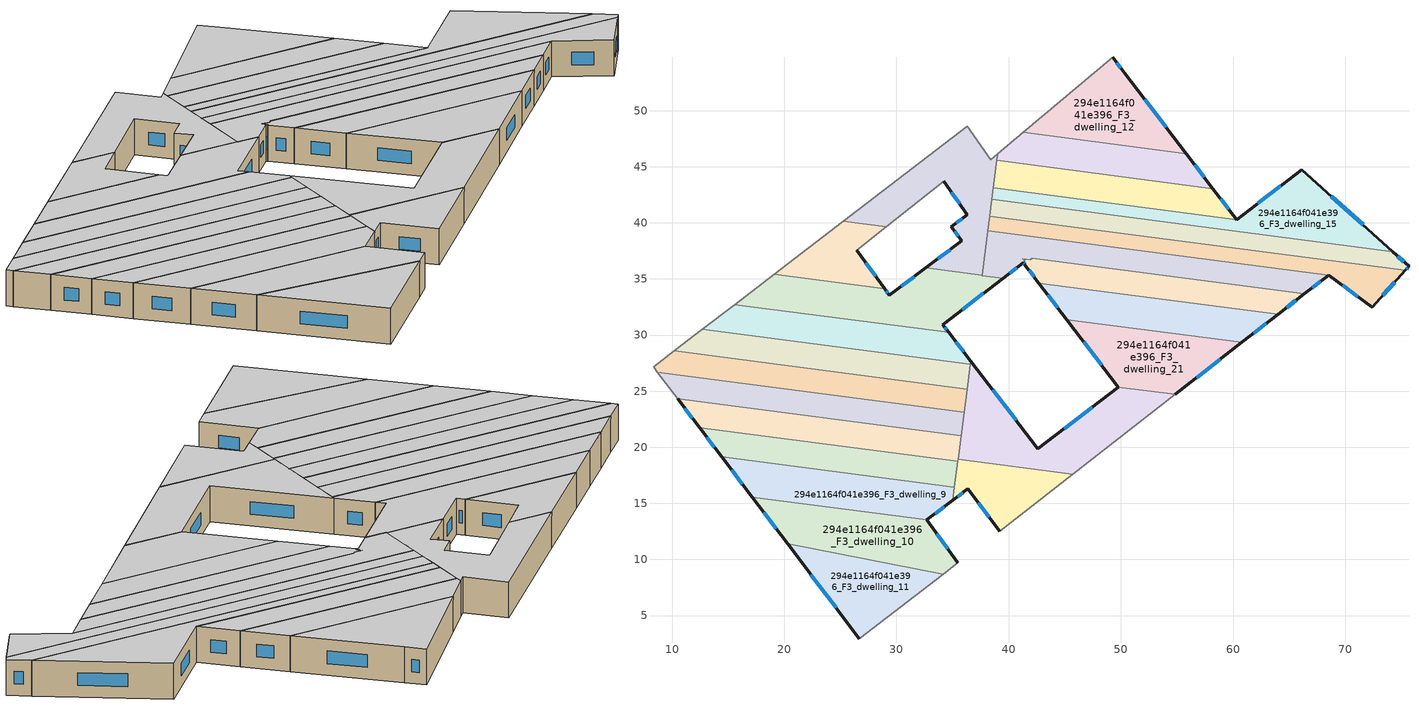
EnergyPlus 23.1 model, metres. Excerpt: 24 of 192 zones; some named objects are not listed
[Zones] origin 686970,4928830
294e1164f041e396_F3_dwelling_0
 floor to 294e1164f041e396_F2_dwelling_0 (EU_floor_Construction): 39.03,46.15 37.62,35.34 32.63,35.99 35.83,38.4 34.88,39.63 36.31,40.73 34.22,43.69 29.07,39.63 25.25,40.13 36.32,48.61 38.42,45.63 z9
 wall outside (EU_wall_Construction): 34.22,43.69 36.31,40.73 34.88,39.63 35.83,38.4 32.63,35.99 z9:12
 wall adiabatic (EU_wall_Construction): 29.07,39.63 34.22,43.69 / 39.03,46.15 38.42,45.63 36.32,48.61 25.25,40.13 z9:12
 wall to 294e1164f041e396_F3_dwelling_1 (EU_wall_Construction): 25.25,40.13 29.07,39.63 z9:12
 wall to 294e1164f041e396_F3_dwelling_2 (EU_wall_Construction): 32.63,35.99 37.62,35.34 z9:12
 wall to 294e1164f041e396_F3_dwelling_18 (EU_wall_Construction): 37.62,35.34 38.14,39.3 z9:12
 wall to 294e1164f041e396_F3_dwelling_13 (EU_wall_Construction): 38.96,45.56 39.03,46.15 z9:12
 wall to 294e1164f041e396_F3_dwelling_14 (EU_wall_Construction): 38.64,43.12 38.96,45.56 z9:12
 wall to 294e1164f041e396_F3_dwelling_15 (EU_wall_Construction): 38.5,42.09 38.64,43.12 z9:12
 wall to 294e1164f041e396_F3_dwelling_16 (EU_wall_Construction): 38.31,40.59 38.5,42.09 z9:12
 wall to 294e1164f041e396_F3_dwelling_17 (EU_wall_Construction): 38.14,39.3 38.31,40.59 z9:12
 window (EU_Window_Construction): 35.19,39.23 35.52,38.8 / 35.84,40.38 35.34,39.99 / 34.9,42.73 35.63,41.7 / 34.79,37.62 33.67,36.78 z9.98:11.02
 ceiling to 294e1164f041e396_F4_dwelling_0 (EU_floor_Construction): 37.62,35.34 39.03,46.15 38.42,45.63 36.32,48.61 25.25,40.13 29.07,39.63 34.22,43.69 36.31,40.73 34.88,39.63 35.83,38.4 32.63,35.99 z12
294e1164f041e396_F3_dwelling_1
 floor to 294e1164f041e396_F2_dwelling_1 (EU_floor_Construction): 29.07,39.63 26.46,37.57 28.95,34.12 19.09,35.4 25.25,40.13 z9
 wall outside (EU_wall_Construction): 28.95,34.12 26.46,37.57 z9:12
 wall to 294e1164f041e396_F3_dwelling_2 (EU_wall_Construction): 19.09,35.4 28.95,34.12 z9:12
 wall adiabatic (EU_wall_Construction): 25.25,40.13 19.09,35.4 / 26.46,37.57 29.07,39.63 z9:12
 window (EU_Window_Construction): 28.14,35.24 27.27,36.45 z9.98:11.02
 ceiling to 294e1164f041e396_F4_dwelling_1 (EU_floor_Construction): 28.95,34.12 26.46,37.57 29.07,39.63 25.25,40.13 19.09,35.4 z12
294e1164f041e396_F3_dwelling_10
 floor to 294e1164f041e396_F2_dwelling_10 (EU_floor_Construction): 32.69,13.52 35.47,9.68 34.15,8.67 20.3,11.39 17.15,15.55 z9
 wall outside (EU_wall_Construction): 35.47,9.68 32.69,13.52 / 17.15,15.55 20.3,11.39 z9:12
 wall to 294e1164f041e396_F3_dwelling_9 (EU_wall_Construction): 32.69,13.52 17.15,15.55 z9:12
 wall adiabatic (EU_wall_Construction): 34.15,8.67 35.47,9.68 z9:12
 wall to 294e1164f041e396_F3_dwelling_11 (EU_wall_Construction): 20.3,11.39 34.15,8.67 z9:12
 window (EU_Window_Construction): 34.56,10.93 33.59,12.28 / 18.18,14.2 19.28,12.74 z9.98:11.02
 ceiling to 294e1164f041e396_F4_dwelling_10 (EU_floor_Construction): 35.47,9.68 32.69,13.52 17.15,15.55 20.3,11.39 34.15,8.67 z12
294e1164f041e396_F3_dwelling_11
 floor to 294e1164f041e396_F2_dwelling_11 (EU_floor_Construction): 34.15,8.67 26.7,2.95 20.3,11.39 z9
 wall outside (EU_wall_Construction): 20.3,11.39 26.7,2.95 z9:12
 wall adiabatic (EU_wall_Construction): 26.7,2.95 34.15,8.67 z9:12
 window (EU_Window_Construction): 22.38,8.65 24.62,5.7 z9.98:11.02
 ceiling to 294e1164f041e396_F4_dwelling_11 (EU_floor_Construction): 34.15,8.67 20.3,11.39 26.7,2.95 z12
294e1164f041e396_F3_dwelling_12
 floor to 294e1164f041e396_F2_dwelling_12 (EU_floor_Construction): 50.35,53.33 55.83,46.16 41.31,48.05 49.29,54.73 z9
 wall outside (EU_wall_Construction): 55.83,46.16 50.35,53.33 49.29,54.73 z9:12
 wall to 294e1164f041e396_F3_dwelling_13 (EU_wall_Construction): 41.31,48.05 55.83,46.16 z9:12
 wall adiabatic (EU_wall_Construction): 49.29,54.73 41.31,48.05 z9:12
 window (EU_Window_Construction): 50,53.79 49.63,54.28 / 54.05,48.49 52.13,51 z9.98:11.02
 ceiling to 294e1164f041e396_F4_dwelling_12 (EU_floor_Construction): 55.83,46.16 50.35,53.33 49.29,54.73 41.31,48.05 z12
294e1164f041e396_F3_dwelling_13
 floor to 294e1164f041e396_F2_dwelling_13 (EU_floor_Construction): 55.83,46.16 58.2,43.05 38.96,45.56 39.03,46.15 41.31,48.05 z9
 wall outside (EU_wall_Construction): 58.2,43.05 55.83,46.16 z9:12
 wall to 294e1164f041e396_F3_dwelling_14 (EU_wall_Construction): 38.96,45.56 58.2,43.05 z9:12
 wall adiabatic (EU_wall_Construction): 41.31,48.05 39.03,46.15 z9:12
 window (EU_Window_Construction): 57.43,44.07 56.6,45.15 z9.98:11.02
 ceiling to 294e1164f041e396_F4_dwelling_13 (EU_floor_Construction): 58.2,43.05 55.83,46.16 41.31,48.05 39.03,46.15 38.96,45.56 z12
294e1164f041e396_F3_dwelling_14
 floor to 294e1164f041e396_F2_dwelling_14 (EU_floor_Construction): 58.2,43.05 60.32,40.29 38.64,43.12 38.96,45.56 z9
 wall outside (EU_wall_Construction): 60.32,40.29 58.2,43.05 z9:12
 wall to 294e1164f041e396_F3_dwelling_15 (EU_wall_Construction): 38.64,43.12 60.32,40.29 z9:12
 window (EU_Window_Construction): 59.63,41.19 58.89,42.16 z9.98:11.02
 ceiling to 294e1164f041e396_F4_dwelling_14 (EU_floor_Construction): 60.32,40.29 58.2,43.05 38.96,45.56 38.64,43.12 z12
294e1164f041e396_F3_dwelling_15
 floor to 294e1164f041e396_F2_dwelling_15 (EU_floor_Construction): 74.22,37.44 38.5,42.09 38.64,43.12 60.32,40.29 66.12,44.74 z9
 wall outside (EU_wall_Construction): 74.22,37.44 66.12,44.74 60.32,40.29 z9:12
 wall to 294e1164f041e396_F3_dwelling_16 (EU_wall_Construction): 38.5,42.09 74.22,37.44 z9:12
 window (EU_Window_Construction): 64.23,43.3 62.2,41.74 / 71.58,39.81 68.75,42.37 z9.98:11.02
 ceiling to 294e1164f041e396_F4_dwelling_15 (EU_floor_Construction): 74.22,37.44 66.12,44.74 60.32,40.29 38.64,43.12 38.5,42.09 z12
294e1164f041e396_F3_dwelling_16
 floor to 294e1164f041e396_F2_dwelling_16 (EU_floor_Construction): 74.22,37.44 75.68,36.12 75.35,35.76 38.31,40.59 38.5,42.09 z9
 wall outside (EU_wall_Construction): 75.35,35.76 75.68,36.12 74.22,37.44 z9:12
 wall to 294e1164f041e396_F3_dwelling_17 (EU_wall_Construction): 38.31,40.59 75.35,35.76 z9:12
 window (EU_Window_Construction): 75.2,36.55 74.69,37.01 / 75.46,35.88 75.57,36.01 z9.98:11.02
 ceiling to 294e1164f041e396_F4_dwelling_16 (EU_floor_Construction): 75.35,35.76 75.68,36.12 74.22,37.44 38.5,42.09 38.31,40.59 z12
294e1164f041e396_F3_dwelling_17
 floor to 294e1164f041e396_F2_dwelling_17 (EU_floor_Construction): 75.35,35.76 72.4,32.49 68.51,35.34 38.14,39.3 38.31,40.59 z9
 wall outside (EU_wall_Construction): 68.51,35.34 72.4,32.49 75.35,35.76 z9:12
 wall to 294e1164f041e396_F3_dwelling_18 (EU_wall_Construction): 38.14,39.3 68.51,35.34 z9:12
 window (EU_Window_Construction): 73.36,33.56 74.39,34.7 / 69.77,34.42 71.13,33.42 z9.98:11.02
 ceiling to 294e1164f041e396_F4_dwelling_17 (EU_floor_Construction): 72.4,32.49 75.35,35.76 38.31,40.59 38.14,39.3 68.51,35.34 z12
294e1164f041e396_F3_dwelling_18
 floor to 294e1164f041e396_F2_dwelling_18 (EU_floor_Construction): 68.51,35.34 66.36,33.67 42.09,36.83 41.92,36.7 41.21,36.79 41.5,36.76 41.34,36.63 41.52,36.39 41.4,36.3 41.31,36.42 39.5,35.04 37.62,35.29 38.14,39.3 z9
 wall outside (EU_wall_Construction): 39.5,35.04 41.31,36.42 41.4,36.3 / 66.36,33.67 68.51,35.34 z9:12
 wall to 294e1164f041e396_F3_dwelling_2 (EU_wall_Construction): 37.62,35.34 37.62,35.29 39.5,35.04 z9:12
 wall to 294e1164f041e396_F3_dwelling_19 (EU_wall_Construction): 41.4,36.3 41.52,36.39 41.34,36.63 41.5,36.76 / 41.21,36.79 41.92,36.7 42.09,36.83 66.36,33.67 / 41.21,36.79 41.5,36.76 z9:12
 window (EU_Window_Construction): 40.09,35.49 40.72,35.97 / 67.06,34.21 67.81,34.8 / 41.34,36.38 41.37,36.34 z9.98:11.02
 ceiling to 294e1164f041e396_F4_dwelling_18 (EU_floor_Construction): 68.51,35.34 38.14,39.3 37.62,35.29 39.5,35.04 41.31,36.42 41.4,36.3 41.52,36.39 41.34,36.63 41.5,36.76 41.21,36.79 41.92,36.7 42.09,36.83 66.36,33.67 z12
294e1164f041e396_F3_dwelling_19
 floor to 294e1164f041e396_F2_dwelling_19 (EU_floor_Construction): 66.36,33.67 64.01,31.85 42.68,34.63 41.4,36.3 41.52,36.39 41.34,36.63 41.5,36.76 41.21,36.79 41.92,36.7 42.09,36.83 z9
 wall outside (EU_wall_Construction): 64.01,31.85 66.36,33.67 / 41.4,36.3 42.68,34.63 z9:12
 wall to 294e1164f041e396_F3_dwelling_20 (EU_wall_Construction): 42.68,34.63 64.01,31.85 z9:12
 window (EU_Window_Construction): 64.78,32.44 65.6,33.08 / 41.82,35.76 42.26,35.17 z9.98:11.02
 ceiling to 294e1164f041e396_F4_dwelling_19 (EU_floor_Construction): 66.36,33.67 42.09,36.83 41.92,36.7 41.21,36.79 41.5,36.76 41.34,36.63 41.52,36.39 41.4,36.3 42.68,34.63 64.01,31.85 z12
294e1164f041e396_F3_dwelling_2
 floor to 294e1164f041e396_F2_dwelling_2 (EU_floor_Construction): 39.5,35.04 34.12,30.92 34.64,30.24 15.59,32.72 19.09,35.4 28.95,34.12 29.37,33.53 32.63,35.99 37.62,35.34 37.62,35.29 z9
 wall outside (EU_wall_Construction): 34.64,30.24 34.12,30.92 39.5,35.04 / 32.63,35.99 29.37,33.53 28.95,34.12 z9:12
 wall to 294e1164f041e396_F3_dwelling_3 (EU_wall_Construction): 15.59,32.72 34.64,30.24 z9:12
 wall adiabatic (EU_wall_Construction): 19.09,35.4 15.59,32.72 z9:12
 window (EU_Window_Construction): 35.87,32.26 37.75,33.7 / 34.47,30.46 34.29,30.7 / 29.23,33.72 29.08,33.93 / 31.57,35.19 30.43,34.33 z9.98:11.02
 ceiling to 294e1164f041e396_F4_dwelling_2 (EU_floor_Construction): 39.5,35.04 37.62,35.29 37.62,35.34 32.63,35.99 29.37,33.53 28.95,34.12 19.09,35.4 15.59,32.72 34.64,30.24 34.12,30.92 z12
294e1164f041e396_F3_dwelling_20
 floor to 294e1164f041e396_F2_dwelling_20 (EU_floor_Construction): 64.01,31.85 60.78,29.33 45.18,31.37 42.68,34.63 z9
 wall outside (EU_wall_Construction): 60.78,29.33 64.01,31.85 / 42.68,34.63 45.18,31.37 z9:12
 wall to 294e1164f041e396_F3_dwelling_21 (EU_wall_Construction): 45.18,31.37 60.78,29.33 z9:12
 window (EU_Window_Construction): 61.83,30.15 62.96,31.03 / 43.49,33.57 44.37,32.43 z9.98:11.02
 ceiling to 294e1164f041e396_F4_dwelling_20 (EU_floor_Construction): 64.01,31.85 42.68,34.63 45.18,31.37 60.78,29.33 z12
294e1164f041e396_F3_dwelling_21
 floor to 294e1164f041e396_F2_dwelling_21 (EU_floor_Construction): 60.78,29.33 54.83,24.71 49.78,25.37 45.18,31.37 z9
 wall outside (EU_wall_Construction): 54.83,24.71 60.78,29.33 / 45.18,31.37 49.78,25.37 z9:12
 wall to 294e1164f041e396_F3_dwelling_22 (EU_wall_Construction): 49.78,25.37 54.83,24.71 z9:12
 window (EU_Window_Construction): 56.77,26.21 58.85,27.83 / 46.67,29.42 48.28,27.32 z9.98:11.02
 ceiling to 294e1164f041e396_F4_dwelling_21 (EU_floor_Construction): 60.78,29.33 45.18,31.37 49.78,25.37 54.83,24.71 z12
294e1164f041e396_F3_dwelling_22
 floor to 294e1164f041e396_F2_dwelling_22 (EU_floor_Construction): 54.83,24.71 45.71,17.61 35.49,18.94 36.62,27.66 42.6,19.86 49.78,25.37 z9
 wall outside (EU_wall_Construction): 49.78,25.37 42.6,19.86 36.62,27.66 z9:12
 wall adiabatic (EU_wall_Construction): 45.71,17.61 54.83,24.71 z9:12
 wall to 294e1164f041e396_F3_dwelling_23 (EU_wall_Construction): 35.49,18.94 45.71,17.61 z9:12
 wall to 294e1164f041e396_F3_dwelling_4 (EU_wall_Construction): 36.59,27.39 36.3,25.18 z9:12
 wall to 294e1164f041e396_F3_dwelling_3 (EU_wall_Construction): 36.62,27.66 36.59,27.39 z9:12
 wall to 294e1164f041e396_F3_dwelling_5 (EU_wall_Construction): 36.3,25.18 36.04,23.14 z9:12
 wall to 294e1164f041e396_F3_dwelling_6 (EU_wall_Construction): 36.03,23.14 35.76,21.04 z9:12
 wall to 294e1164f041e396_F3_dwelling_7 (EU_wall_Construction): 35.76,21.04 35.49,18.94 z9:12
 window (EU_Window_Construction): 40.65,22.4 38.57,25.12 / 47.44,23.58 44.93,21.65 z9.98:11.02
 ceiling to 294e1164f041e396_F4_dwelling_22 (EU_floor_Construction): 54.83,24.71 49.78,25.37 42.6,19.86 36.62,27.66 35.49,18.94 45.71,17.61 z12
294e1164f041e396_F3_dwelling_23
 floor to 294e1164f041e396_F2_dwelling_23 (EU_floor_Construction): 45.71,17.61 39.19,12.53 36.37,16.28 35.01,15.27 35.49,18.94 z9
 wall outside (EU_wall_Construction): 35.01,15.27 36.37,16.28 39.19,12.53 z9:12
 wall adiabatic (EU_wall_Construction): 39.19,12.53 45.71,17.61 z9:12
 wall to 294e1164f041e396_F3_dwelling_8 (EU_wall_Construction): 35.46,18.76 35.16,16.44 z9:12
 wall to 294e1164f041e396_F3_dwelling_7 (EU_wall_Construction): 35.49,18.94 35.46,18.76 z9:12
 wall to 294e1164f041e396_F3_dwelling_9 (EU_wall_Construction): 35.16,16.44 35.01,15.27 z9:12
 window (EU_Window_Construction): 37.28,15.06 38.27,13.75 / 35.45,15.6 35.93,15.95 z9.98:11.02
 ceiling to 294e1164f041e396_F4_dwelling_23 (EU_floor_Construction): 45.71,17.61 35.49,18.94 35.01,15.27 36.37,16.28 39.19,12.53 z12
294e1164f041e396_F3_dwelling_3
 floor to 294e1164f041e396_F2_dwelling_3 (EU_floor_Construction): 34.64,30.24 36.62,27.66 36.59,27.39 12.69,30.5 15.59,32.72 z9
 wall outside (EU_wall_Construction): 36.62,27.66 34.64,30.24 z9:12
 wall to 294e1164f041e396_F3_dwelling_4 (EU_wall_Construction): 12.69,30.5 36.59,27.39 z9:12
 wall adiabatic (EU_wall_Construction): 15.59,32.72 12.69,30.5 z9:12
 window (EU_Window_Construction): 35.98,28.5 35.29,29.4 z9.98:11.02
 ceiling to 294e1164f041e396_F4_dwelling_3 (EU_floor_Construction): 36.59,27.39 36.62,27.66 34.64,30.24 15.59,32.72 12.69,30.5 z12
294e1164f041e396_F3_dwelling_4
 floor to 294e1164f041e396_F2_dwelling_4 (EU_floor_Construction): 36.59,27.39 36.3,25.18 10.19,28.58 12.69,30.5 z9
 wall to 294e1164f041e396_F3_dwelling_5 (EU_wall_Construction): 10.19,28.58 36.3,25.18 z9:12
 wall adiabatic (EU_wall_Construction): 12.69,30.5 10.19,28.58 z9:12
 ceiling to 294e1164f041e396_F4_dwelling_4 (EU_floor_Construction): 36.3,25.18 36.59,27.39 12.69,30.5 10.19,28.58 z12
294e1164f041e396_F3_dwelling_5
 floor to 294e1164f041e396_F2_dwelling_5 (EU_floor_Construction): 36.3,25.18 36.04,23.14 8.7,26.7 8.35,27.16 10.19,28.58 z9
 wall to 294e1164f041e396_F3_dwelling_6 (EU_wall_Construction): 8.7,26.7 36.04,23.14 z9:12
 wall adiabatic (EU_wall_Construction): 10.19,28.58 8.35,27.16 8.7,26.7 z9:12
 ceiling to 294e1164f041e396_F4_dwelling_5 (EU_floor_Construction): 36.04,23.14 36.3,25.18 10.19,28.58 8.35,27.16 8.7,26.7 z12
294e1164f041e396_F3_dwelling_6
 floor to 294e1164f041e396_F2_dwelling_6 (EU_floor_Construction): 36.04,23.14 35.76,21.04 10.49,24.33 8.7,26.7 z9
 wall to 294e1164f041e396_F3_dwelling_7 (EU_wall_Construction): 10.49,24.33 35.76,21.04 z9:12
 wall adiabatic (EU_wall_Construction): 8.7,26.7 10.49,24.33 z9:12
 ceiling to 294e1164f041e396_F4_dwelling_6 (EU_floor_Construction): 35.76,21.04 36.04,23.14 8.7,26.7 10.49,24.33 z12
294e1164f041e396_F3_dwelling_7
 floor to 294e1164f041e396_F2_dwelling_7 (EU_floor_Construction): 35.76,21.04 35.46,18.76 12.45,21.75 10.49,24.33 z9
 wall outside (EU_wall_Construction): 10.49,24.33 12.45,21.75 z9:12
 wall to 294e1164f041e396_F3_dwelling_8 (EU_wall_Construction): 12.45,21.75 35.46,18.76 z9:12
 window (EU_Window_Construction): 11.13,23.49 11.81,22.59 z9.98:11.02
 ceiling to 294e1164f041e396_F4_dwelling_7 (EU_floor_Construction): 35.46,18.76 35.76,21.04 10.49,24.33 12.45,21.75 z12
294e1164f041e396_F3_dwelling_8
 floor to 294e1164f041e396_F2_dwelling_8 (EU_floor_Construction): 35.46,18.76 35.16,16.44 14.43,19.14 12.45,21.75 z9
 wall outside (EU_wall_Construction): 12.45,21.75 14.43,19.14 z9:12
 wall to 294e1164f041e396_F3_dwelling_9 (EU_wall_Construction): 14.43,19.14 35.16,16.44 z9:12
 window (EU_Window_Construction): 13.09,20.91 13.78,19.99 z9.98:11.02
 ceiling to 294e1164f041e396_F4_dwelling_8 (EU_floor_Construction): 35.16,16.44 35.46,18.76 12.45,21.75 14.43,19.14 z12
294e1164f041e396_F3_dwelling_9
 floor to 294e1164f041e396_F2_dwelling_9 (EU_floor_Construction): 35.16,16.44 35.01,15.27 32.69,13.52 17.15,15.55 14.43,19.14 z9
 wall outside (EU_wall_Construction): 32.69,13.52 35.01,15.27 / 14.43,19.14 17.15,15.55 z9:12
 window (EU_Window_Construction): 33.44,14.09 34.25,14.7 / 15.31,17.97 16.27,16.72 z9.98:11.02
 ceiling to 294e1164f041e396_F4_dwelling_9 (EU_floor_Construction): 35.01,15.27 35.16,16.44 14.43,19.14 17.15,15.55 32.69,13.52 z12
[Building]
EU S2 Campaign: North Axis=0; Terrain=City; Solar Distribution=FullExterior
[Site:Location]
Bologna: Latitude=44.5; Longitude=11.25; Time Zone=1; Elevation=37
[SizingPeriod:WeatherFileDays]
AnnualSizingPeriod: Begin Month=1; Begin Day of Month=1; End Month=12; End Day of Month=31; Day of Week for Start Day=Monday; Use Weather File Daylight Saving Period=No; Use Weather File Rain and Snow Indicators=No
[MATERIAL]
EU_InternalMass_Material: Roughness=MediumRough; Thickness=0.1; Conductivity=1; Density=1800; Specific Heat=900; Thermal Absorptance=0.9; Solar Absorptance=0.7; Visible Absorptance=0.7
[MATERIAL:NOMASS] Roughness=MediumRough; Thermal Absorptance=0.9; Solar Absorptance=0.7; Visible Absorptance=0.7
Name | Thermal Resistance
EU_wall_NoMass | 0.905828
EU_floor_NoMass | 0.67114
[WINDOWMATERIAL:SIMPLEGLAZINGSYSTEM]
EU_Window_SimpleGlazing: UFactor=4.52486; Solar Heat Gain Coefficient=0.85; Visible Transmittance=0.85
[CONSTRUCTION]
EU_wall_Construction: EU_wall_NoMass
EU_floor_Construction: EU_floor_NoMass
EU_Window_Construction: EU_Window_SimpleGlazing
EU_InternalMass_Construction: EU_InternalMass_Material
[ZONE] Type=1; Multiplier=1; Ceiling Height=autocalculate; Floor Area=autocalculate; Part of Total Floor Area=Yes
Name | Volume
294e1164f041e396_F3_dwelling_0 | 201.147
294e1164f041e396_F3_dwelling_1 | 92.1636
294e1164f041e396_F3_dwelling_10 | 193.881
294e1164f041e396_F3_dwelling_11 | 149.203
294e1164f041e396_F3_dwelling_12 | 167.979
294e1164f041e396_F3_dwelling_13 | 143.498
294e1164f041e396_F3_dwelling_14 | 152.683
294e1164f041e396_F3_dwelling_15 | 207.679
294e1164f041e396_F3_dwelling_16 | 168.046
294e1164f041e396_F3_dwelling_17 | 164.237
294e1164f041e396_F3_dwelling_18 | 191.046
294e1164f041e396_F3_dwelling_19 | 148.641
294e1164f041e396_F3_dwelling_2 | 217.083
294e1164f041e396_F3_dwelling_20 | 162.554
294e1164f041e396_F3_dwelling_21 | 167.473
294e1164f041e396_F3_dwelling_22 | 232.667
294e1164f041e396_F3_dwelling_23 | 103.84
294e1164f041e396_F3_dwelling_3 | 168.272
294e1164f041e396_F3_dwelling_4 | 168.362
294e1164f041e396_F3_dwelling_5 | 168.348
294e1164f041e396_F3_dwelling_6 | 168.343
294e1164f041e396_F3_dwelling_7 | 168.298
294e1164f041e396_F3_dwelling_8 | 154.533
294e1164f041e396_F3_dwelling_9 | 179.933
[INTERNALMASS] Construction=EU_InternalMass_Construction
Name | Zone or ZoneList | Surface Area
294e1164f041e396_F3_dwelling_0_EU_InternalMass | 294e1164f041e396_F3_dwelling_0 | 67.047
294e1164f041e396_F3_dwelling_1_EU_InternalMass | 294e1164f041e396_F3_dwelling_1 | 30.7215
294e1164f041e396_F3_dwelling_2_EU_InternalMass | 294e1164f041e396_F3_dwelling_2 | 72.3656
294e1164f041e396_F3_dwelling_3_EU_InternalMass | 294e1164f041e396_F3_dwelling_3 | 56.0907
294e1164f041e396_F3_dwelling_4_EU_InternalMass | 294e1164f041e396_F3_dwelling_4 | 56.1206
294e1164f041e396_F3_dwelling_5_EU_InternalMass | 294e1164f041e396_F3_dwelling_5 | 56.1159
294e1164f041e396_F3_dwelling_6_EU_InternalMass | 294e1164f041e396_F3_dwelling_6 | 56.1145
294e1164f041e396_F3_dwelling_7_EU_InternalMass | 294e1164f041e396_F3_dwelling_7 | 56.0992
294e1164f041e396_F3_dwelling_8_EU_InternalMass | 294e1164f041e396_F3_dwelling_8 | 51.5111
294e1164f041e396_F3_dwelling_9_EU_InternalMass | 294e1164f041e396_F3_dwelling_9 | 59.9775
294e1164f041e396_F3_dwelling_10_EU_InternalMass | 294e1164f041e396_F3_dwelling_10 | 64.6275
294e1164f041e396_F3_dwelling_11_EU_InternalMass | 294e1164f041e396_F3_dwelling_11 | 49.7344
294e1164f041e396_F3_dwelling_12_EU_InternalMass | 294e1164f041e396_F3_dwelling_12 | 55.9928
294e1164f041e396_F3_dwelling_13_EU_InternalMass | 294e1164f041e396_F3_dwelling_13 | 47.8324
294e1164f041e396_F3_dwelling_14_EU_InternalMass | 294e1164f041e396_F3_dwelling_14 | 50.8943
294e1164f041e396_F3_dwelling_15_EU_InternalMass | 294e1164f041e396_F3_dwelling_15 | 69.2234
294e1164f041e396_F3_dwelling_16_EU_InternalMass | 294e1164f041e396_F3_dwelling_16 | 56.0151
294e1164f041e396_F3_dwelling_17_EU_InternalMass | 294e1164f041e396_F3_dwelling_17 | 54.7457
294e1164f041e396_F3_dwelling_18_EU_InternalMass | 294e1164f041e396_F3_dwelling_18 | 63.6818
294e1164f041e396_F3_dwelling_19_EU_InternalMass | 294e1164f041e396_F3_dwelling_19 | 49.547
294e1164f041e396_F3_dwelling_20_EU_InternalMass | 294e1164f041e396_F3_dwelling_20 | 54.1843
294e1164f041e396_F3_dwelling_21_EU_InternalMass | 294e1164f041e396_F3_dwelling_21 | 55.8245
294e1164f041e396_F3_dwelling_22_EU_InternalMass | 294e1164f041e396_F3_dwelling_22 | 77.5298
294e1164f041e396_F3_dwelling_23_EU_InternalMass | 294e1164f041e396_F3_dwelling_23 | 34.6207
[OTHEREQUIPMENT] Fuel Type=Electricity; Design Level Calculation Method=Watts/Area; Power per Zone Floor Area=1; Fraction Latent=0; Fraction Radiant=0; Fraction Lost=0; Carbon Dioxide Generation Rate=0; EndUse Subcategory=EU_Step8_InternalGains
Name | Zone or ZoneList or Space or SpaceList | Schedule
EU_Step8_InternalGain_294e1164f041e396_F3_dwelling_0_f000 | 294e1164f041e396_F3_dwelling_0 | EU_Step8_GainSchedule_294e1164f041e396_F3_dwelling_0_f000
EU_Step8_InternalGain_294e1164f041e396_F3_dwelling_1_f000 | 294e1164f041e396_F3_dwelling_1 | EU_Step8_GainSchedule_294e1164f041e396_F3_dwelling_1_f000
EU_Step8_InternalGain_294e1164f041e396_F3_dwelling_2_f000 | 294e1164f041e396_F3_dwelling_2 | EU_Step8_GainSchedule_294e1164f041e396_F3_dwelling_2_f000
EU_Step8_InternalGain_294e1164f041e396_F3_dwelling_3_f000 | 294e1164f041e396_F3_dwelling_3 | EU_Step8_GainSchedule_294e1164f041e396_F3_dwelling_3_f000
EU_Step8_InternalGain_294e1164f041e396_F3_dwelling_4_f000 | 294e1164f041e396_F3_dwelling_4 | EU_Step8_GainSchedule_294e1164f041e396_F3_dwelling_4_f000
EU_Step8_InternalGain_294e1164f041e396_F3_dwelling_5_f000 | 294e1164f041e396_F3_dwelling_5 | EU_Step8_GainSchedule_294e1164f041e396_F3_dwelling_5_f000
EU_Step8_InternalGain_294e1164f041e396_F3_dwelling_6_f000 | 294e1164f041e396_F3_dwelling_6 | EU_Step8_GainSchedule_294e1164f041e396_F3_dwelling_6_f000
EU_Step8_InternalGain_294e1164f041e396_F3_dwelling_7_f000 | 294e1164f041e396_F3_dwelling_7 | EU_Step8_GainSchedule_294e1164f041e396_F3_dwelling_7_f000
EU_Step8_InternalGain_294e1164f041e396_F3_dwelling_8_f000 | 294e1164f041e396_F3_dwelling_8 | EU_Step8_GainSchedule_294e1164f041e396_F3_dwelling_8_f000
EU_Step8_InternalGain_294e1164f041e396_F3_dwelling_9_f000 | 294e1164f041e396_F3_dwelling_9 | EU_Step8_GainSchedule_294e1164f041e396_F3_dwelling_9_f000
EU_Step8_InternalGain_294e1164f041e396_F3_dwelling_10_f000 | 294e1164f041e396_F3_dwelling_10 | EU_Step8_GainSchedule_294e1164f041e396_F3_dwelling_10_f000
EU_Step8_InternalGain_294e1164f041e396_F3_dwelling_11_f000 | 294e1164f041e396_F3_dwelling_11 | EU_Step8_GainSchedule_294e1164f041e396_F3_dwelling_11_f000
EU_Step8_InternalGain_294e1164f041e396_F3_dwelling_12_f000 | 294e1164f041e396_F3_dwelling_12 | EU_Step8_GainSchedule_294e1164f041e396_F3_dwelling_12_f000
EU_Step8_InternalGain_294e1164f041e396_F3_dwelling_13_f000 | 294e1164f041e396_F3_dwelling_13 | EU_Step8_GainSchedule_294e1164f041e396_F3_dwelling_13_f000
EU_Step8_InternalGain_294e1164f041e396_F3_dwelling_14_f000 | 294e1164f041e396_F3_dwelling_14 | EU_Step8_GainSchedule_294e1164f041e396_F3_dwelling_14_f000
EU_Step8_InternalGain_294e1164f041e396_F3_dwelling_15_f000 | 294e1164f041e396_F3_dwelling_15 | EU_Step8_GainSchedule_294e1164f041e396_F3_dwelling_15_f000
EU_Step8_InternalGain_294e1164f041e396_F3_dwelling_16_f000 | 294e1164f041e396_F3_dwelling_16 | EU_Step8_GainSchedule_294e1164f041e396_F3_dwelling_16_f000
EU_Step8_InternalGain_294e1164f041e396_F3_dwelling_17_f000 | 294e1164f041e396_F3_dwelling_17 | EU_Step8_GainSchedule_294e1164f041e396_F3_dwelling_17_f000
EU_Step8_InternalGain_294e1164f041e396_F3_dwelling_18_f000 | 294e1164f041e396_F3_dwelling_18 | EU_Step8_GainSchedule_294e1164f041e396_F3_dwelling_18_f000
EU_Step8_InternalGain_294e1164f041e396_F3_dwelling_19_f000 | 294e1164f041e396_F3_dwelling_19 | EU_Step8_GainSchedule_294e1164f041e396_F3_dwelling_19_f000
EU_Step8_InternalGain_294e1164f041e396_F3_dwelling_20_f000 | 294e1164f041e396_F3_dwelling_20 | EU_Step8_GainSchedule_294e1164f041e396_F3_dwelling_20_f000
EU_Step8_InternalGain_294e1164f041e396_F3_dwelling_21_f000 | 294e1164f041e396_F3_dwelling_21 | EU_Step8_GainSchedule_294e1164f041e396_F3_dwelling_21_f000
EU_Step8_InternalGain_294e1164f041e396_F3_dwelling_22_f000 | 294e1164f041e396_F3_dwelling_22 | EU_Step8_GainSchedule_294e1164f041e396_F3_dwelling_22_f000
EU_Step8_InternalGain_294e1164f041e396_F3_dwelling_23_f000 | 294e1164f041e396_F3_dwelling_23 | EU_Step8_GainSchedule_294e1164f041e396_F3_dwelling_23_f000
[ZONEVENTILATION:DESIGNFLOWRATE] Schedule=EU_AlwaysOn; Design Flow Rate Calculation Method=AirChanges/Hour; Air Changes per Hour=0.73129; Ventilation Type=Natural; Fan Pressure Rise=0; Fan Total Efficiency=1; Constant Term Coefficient=1; Temperature Term Coefficient=0; Velocity Term Coefficient=0; Velocity Squared Term Coefficient=0; Minimum Indoor Temperature=-100; Maximum Indoor Temperature=100; Delta Temperature=-100; Minimum Outdoor Temperature=-100; Maximum Outdoor Temperature=100; Maximum Wind Speed=40
Name | Zone or ZoneList or Space or SpaceList
EU_ConstantAir_294e1164f041e396_F3_dwelling_0 | 294e1164f041e396_F3_dwelling_0
EU_ConstantAir_294e1164f041e396_F3_dwelling_1 | 294e1164f041e396_F3_dwelling_1
EU_ConstantAir_294e1164f041e396_F3_dwelling_2 | 294e1164f041e396_F3_dwelling_2
EU_ConstantAir_294e1164f041e396_F3_dwelling_3 | 294e1164f041e396_F3_dwelling_3
EU_ConstantAir_294e1164f041e396_F3_dwelling_4 | 294e1164f041e396_F3_dwelling_4
EU_ConstantAir_294e1164f041e396_F3_dwelling_5 | 294e1164f041e396_F3_dwelling_5
EU_ConstantAir_294e1164f041e396_F3_dwelling_6 | 294e1164f041e396_F3_dwelling_6
EU_ConstantAir_294e1164f041e396_F3_dwelling_7 | 294e1164f041e396_F3_dwelling_7
EU_ConstantAir_294e1164f041e396_F3_dwelling_8 | 294e1164f041e396_F3_dwelling_8
EU_ConstantAir_294e1164f041e396_F3_dwelling_9 | 294e1164f041e396_F3_dwelling_9
EU_ConstantAir_294e1164f041e396_F3_dwelling_10 | 294e1164f041e396_F3_dwelling_10
EU_ConstantAir_294e1164f041e396_F3_dwelling_11 | 294e1164f041e396_F3_dwelling_11
EU_ConstantAir_294e1164f041e396_F3_dwelling_12 | 294e1164f041e396_F3_dwelling_12
EU_ConstantAir_294e1164f041e396_F3_dwelling_13 | 294e1164f041e396_F3_dwelling_13
EU_ConstantAir_294e1164f041e396_F3_dwelling_14 | 294e1164f041e396_F3_dwelling_14
EU_ConstantAir_294e1164f041e396_F3_dwelling_15 | 294e1164f041e396_F3_dwelling_15
EU_ConstantAir_294e1164f041e396_F3_dwelling_16 | 294e1164f041e396_F3_dwelling_16
EU_ConstantAir_294e1164f041e396_F3_dwelling_17 | 294e1164f041e396_F3_dwelling_17
EU_ConstantAir_294e1164f041e396_F3_dwelling_18 | 294e1164f041e396_F3_dwelling_18
EU_ConstantAir_294e1164f041e396_F3_dwelling_19 | 294e1164f041e396_F3_dwelling_19
EU_ConstantAir_294e1164f041e396_F3_dwelling_20 | 294e1164f041e396_F3_dwelling_20
EU_ConstantAir_294e1164f041e396_F3_dwelling_21 | 294e1164f041e396_F3_dwelling_21
EU_ConstantAir_294e1164f041e396_F3_dwelling_22 | 294e1164f041e396_F3_dwelling_22
EU_ConstantAir_294e1164f041e396_F3_dwelling_23 | 294e1164f041e396_F3_dwelling_23
[HVACTEMPLATE:ZONE:IDEALLOADSAIRSYSTEM] System Availability Schedule=EU_AlwaysOn; Maximum Heating Supply Air Temperature=50; Minimum Cooling Supply Air Temperature=13; Maximum Heating Supply Air Humidity Ratio=0.0156; Minimum Cooling Supply Air Humidity Ratio=0.0077; Heating Limit=NoLimit; Cooling Limit=NoLimit; Heating Availability Schedule=EU_AlwaysOn; Cooling Availability Schedule=EU_CoolingOff; Dehumidification Control Type=ConstantSensibleHeatRatio; Cooling Sensible Heat Ratio=0.7; Dehumidification Setpoint=60; Humidification Control Type=None; Humidification Setpoint=30; Outdoor Air Method=None; Outdoor Air Flow Rate per Person=0.00944; Outdoor Air Flow Rate per Zone Floor Area=0; Outdoor Air Flow Rate per Zone=0; Demand Controlled Ventilation Type=None; Outdoor Air Economizer Type=NoEconomizer; Heat Recovery Type=None; Sensible Heat Recovery Effectiveness=0.7; Latent Heat Recovery Effectiveness=0.65
Name | Template Thermostat
294e1164f041e396_F3_dwelling_0 | EU_HeatOnly_294e1164f041e396_F3_dwelling_0
294e1164f041e396_F3_dwelling_1 | EU_HeatOnly_294e1164f041e396_F3_dwelling_1
294e1164f041e396_F3_dwelling_2 | EU_HeatOnly_294e1164f041e396_F3_dwelling_2
294e1164f041e396_F3_dwelling_3 | EU_HeatOnly_294e1164f041e396_F3_dwelling_3
294e1164f041e396_F3_dwelling_4 | EU_HeatOnly_294e1164f041e396_F3_dwelling_4
294e1164f041e396_F3_dwelling_5 | EU_HeatOnly_294e1164f041e396_F3_dwelling_5
294e1164f041e396_F3_dwelling_6 | EU_HeatOnly_294e1164f041e396_F3_dwelling_6
294e1164f041e396_F3_dwelling_7 | EU_HeatOnly_294e1164f041e396_F3_dwelling_7
294e1164f041e396_F3_dwelling_8 | EU_HeatOnly_294e1164f041e396_F3_dwelling_8
294e1164f041e396_F3_dwelling_9 | EU_HeatOnly_294e1164f041e396_F3_dwelling_9
294e1164f041e396_F3_dwelling_10 | EU_HeatOnly_294e1164f041e396_F3_dwelling_10
294e1164f041e396_F3_dwelling_11 | EU_HeatOnly_294e1164f041e396_F3_dwelling_11
294e1164f041e396_F3_dwelling_12 | EU_HeatOnly_294e1164f041e396_F3_dwelling_12
294e1164f041e396_F3_dwelling_13 | EU_HeatOnly_294e1164f041e396_F3_dwelling_13
294e1164f041e396_F3_dwelling_14 | EU_HeatOnly_294e1164f041e396_F3_dwelling_14
294e1164f041e396_F3_dwelling_15 | EU_HeatOnly_294e1164f041e396_F3_dwelling_15
294e1164f041e396_F3_dwelling_16 | EU_HeatOnly_294e1164f041e396_F3_dwelling_16
294e1164f041e396_F3_dwelling_17 | EU_HeatOnly_294e1164f041e396_F3_dwelling_17
294e1164f041e396_F3_dwelling_18 | EU_HeatOnly_294e1164f041e396_F3_dwelling_18
294e1164f041e396_F3_dwelling_19 | EU_HeatOnly_294e1164f041e396_F3_dwelling_19
294e1164f041e396_F3_dwelling_20 | EU_HeatOnly_294e1164f041e396_F3_dwelling_20
294e1164f041e396_F3_dwelling_21 | EU_HeatOnly_294e1164f041e396_F3_dwelling_21
294e1164f041e396_F3_dwelling_22 | EU_HeatOnly_294e1164f041e396_F3_dwelling_22
294e1164f041e396_F3_dwelling_23 | EU_HeatOnly_294e1164f041e396_F3_dwelling_23
[SIZING:ZONE] Zone Cooling Design Supply Air Temperature Input Method=SupplyAirTemperature; Zone Cooling Design Supply Air Temperature=13; Zone Heating Design Supply Air Temperature Input Method=SupplyAirTemperature; Zone Heating Design Supply Air Temperature=50; Zone Cooling Design Supply Air Humidity Ratio=0.008; Zone Heating Design Supply Air Humidity Ratio=0.008; Cooling Design Air Flow Method=DesignDay; Cooling Design Air Flow Rate=0; Cooling Minimum Air Flow per Zone Floor Area=0.000762; Cooling Minimum Air Flow=0; Cooling Minimum Air Flow Fraction=0.2; Heating Design Air Flow Method=DesignDay; Heating Design Air Flow Rate=0; Heating Maximum Air Flow per Zone Floor Area=0.002032; Heating Maximum Air Flow=0.141576; Heating Maximum Air Flow Fraction=0.3; Account for Dedicated Outdoor Air System=No; Dedicated Outdoor Air System Control Strategy=NeutralSupplyAir; Dedicated Outdoor Air Low Setpoint Temperature for Design=autosize; Dedicated Outdoor Air High Setpoint Temperature for Design=autosize; Zone Load Sizing Method=Sensible Load Only No Latent Load; Zone Latent Cooling Design Supply Air Humidity Ratio Input Method=HumidityRatioDifference; Zone Cooling Design Supply Air Humidity Ratio Difference=0.005; Zone Latent Heating Design Supply Air Humidity Ratio Input Method=HumidityRatioDifference; Zone Humidification Design Supply Air Humidity Ratio Difference=0.005
294e1164f041e396_F3_dwelling_0; 294e1164f041e396_F3_dwelling_1; 294e1164f041e396_F3_dwelling_2; 294e1164f041e396_F3_dwelling_3; 294e1164f041e396_F3_dwelling_4; 294e1164f041e396_F3_dwelling_5; 294e1164f041e396_F3_dwelling_6; 294e1164f041e396_F3_dwelling_7; 294e1164f041e396_F3_dwelling_8; 294e1164f041e396_F3_dwelling_9; 294e1164f041e396_F3_dwelling_10; 294e1164f041e396_F3_dwelling_11; 294e1164f041e396_F3_dwelling_12; 294e1164f041e396_F3_dwelling_13; 294e1164f041e396_F3_dwelling_14; 294e1164f041e396_F3_dwelling_15; 294e1164f041e396_F3_dwelling_16; 294e1164f041e396_F3_dwelling_17; 294e1164f041e396_F3_dwelling_18; 294e1164f041e396_F3_dwelling_19; 294e1164f041e396_F3_dwelling_20; 294e1164f041e396_F3_dwelling_21; 294e1164f041e396_F3_dwelling_22; 294e1164f041e396_F3_dwelling_23
[SCHEDULE:CONSTANT]
Name | Hourly Value
EU_AlwaysOn | 1
EU_CoolingOff | 0
[SCHEDULE:FILE] Column Number=1; Rows to Skip at Top=0; Number of Hours of Data=8760; Column Separator=Comma; Interpolate to Timestep=No; Minutes per Item=60; Adjust Schedule for Daylight Savings=Yes
Name | File
EU_Step8_GainSchedule_294e1164f041e396_F3_dwelling_0_f000 | ../../schedules/294e1164f041e396/294e1164f041e396_F3_dwelling_0_f000_gain.csv
EU_Step8_GainSchedule_294e1164f041e396_F3_dwelling_1_f000 | ../../schedules/294e1164f041e396/294e1164f041e396_F3_dwelling_1_f000_gain.csv
EU_Step8_GainSchedule_294e1164f041e396_F3_dwelling_2_f000 | ../../schedules/294e1164f041e396/294e1164f041e396_F3_dwelling_2_f000_gain.csv
EU_Step8_GainSchedule_294e1164f041e396_F3_dwelling_3_f000 | ../../schedules/294e1164f041e396/294e1164f041e396_F3_dwelling_3_f000_gain.csv
EU_Step8_GainSchedule_294e1164f041e396_F3_dwelling_4_f000 | ../../schedules/294e1164f041e396/294e1164f041e396_F3_dwelling_4_f000_gain.csv
EU_Step8_GainSchedule_294e1164f041e396_F3_dwelling_5_f000 | ../../schedules/294e1164f041e396/294e1164f041e396_F3_dwelling_5_f000_gain.csv
EU_Step8_GainSchedule_294e1164f041e396_F3_dwelling_6_f000 | ../../schedules/294e1164f041e396/294e1164f041e396_F3_dwelling_6_f000_gain.csv
EU_Step8_GainSchedule_294e1164f041e396_F3_dwelling_7_f000 | ../../schedules/294e1164f041e396/294e1164f041e396_F3_dwelling_7_f000_gain.csv
EU_Step8_GainSchedule_294e1164f041e396_F3_dwelling_8_f000 | ../../schedules/294e1164f041e396/294e1164f041e396_F3_dwelling_8_f000_gain.csv
EU_Step8_GainSchedule_294e1164f041e396_F3_dwelling_9_f000 | ../../schedules/294e1164f041e396/294e1164f041e396_F3_dwelling_9_f000_gain.csv
EU_Step8_GainSchedule_294e1164f041e396_F3_dwelling_10_f000 | ../../schedules/294e1164f041e396/294e1164f041e396_F3_dwelling_10_f000_gain.csv
EU_Step8_GainSchedule_294e1164f041e396_F3_dwelling_11_f000 | ../../schedules/294e1164f041e396/294e1164f041e396_F3_dwelling_11_f000_gain.csv
EU_Step8_GainSchedule_294e1164f041e396_F3_dwelling_12_f000 | ../../schedules/294e1164f041e396/294e1164f041e396_F3_dwelling_12_f000_gain.csv
EU_Step8_GainSchedule_294e1164f041e396_F3_dwelling_13_f000 | ../../schedules/294e1164f041e396/294e1164f041e396_F3_dwelling_13_f000_gain.csv
EU_Step8_GainSchedule_294e1164f041e396_F3_dwelling_14_f000 | ../../schedules/294e1164f041e396/294e1164f041e396_F3_dwelling_14_f000_gain.csv
EU_Step8_GainSchedule_294e1164f041e396_F3_dwelling_15_f000 | ../../schedules/294e1164f041e396/294e1164f041e396_F3_dwelling_15_f000_gain.csv
EU_Step8_GainSchedule_294e1164f041e396_F3_dwelling_16_f000 | ../../schedules/294e1164f041e396/294e1164f041e396_F3_dwelling_16_f000_gain.csv
EU_Step8_GainSchedule_294e1164f041e396_F3_dwelling_17_f000 | ../../schedules/294e1164f041e396/294e1164f041e396_F3_dwelling_17_f000_gain.csv
EU_Step8_GainSchedule_294e1164f041e396_F3_dwelling_18_f000 | ../../schedules/294e1164f041e396/294e1164f041e396_F3_dwelling_18_f000_gain.csv
EU_Step8_GainSchedule_294e1164f041e396_F3_dwelling_19_f000 | ../../schedules/294e1164f041e396/294e1164f041e396_F3_dwelling_19_f000_gain.csv
EU_Step8_GainSchedule_294e1164f041e396_F3_dwelling_20_f000 | ../../schedules/294e1164f041e396/294e1164f041e396_F3_dwelling_20_f000_gain.csv
EU_Step8_GainSchedule_294e1164f041e396_F3_dwelling_21_f000 | ../../schedules/294e1164f041e396/294e1164f041e396_F3_dwelling_21_f000_gain.csv
EU_Step8_GainSchedule_294e1164f041e396_F3_dwelling_22_f000 | ../../schedules/294e1164f041e396/294e1164f041e396_F3_dwelling_22_f000_gain.csv
EU_Step8_GainSchedule_294e1164f041e396_F3_dwelling_23_f000 | ../../schedules/294e1164f041e396/294e1164f041e396_F3_dwelling_23_f000_gain.csv
